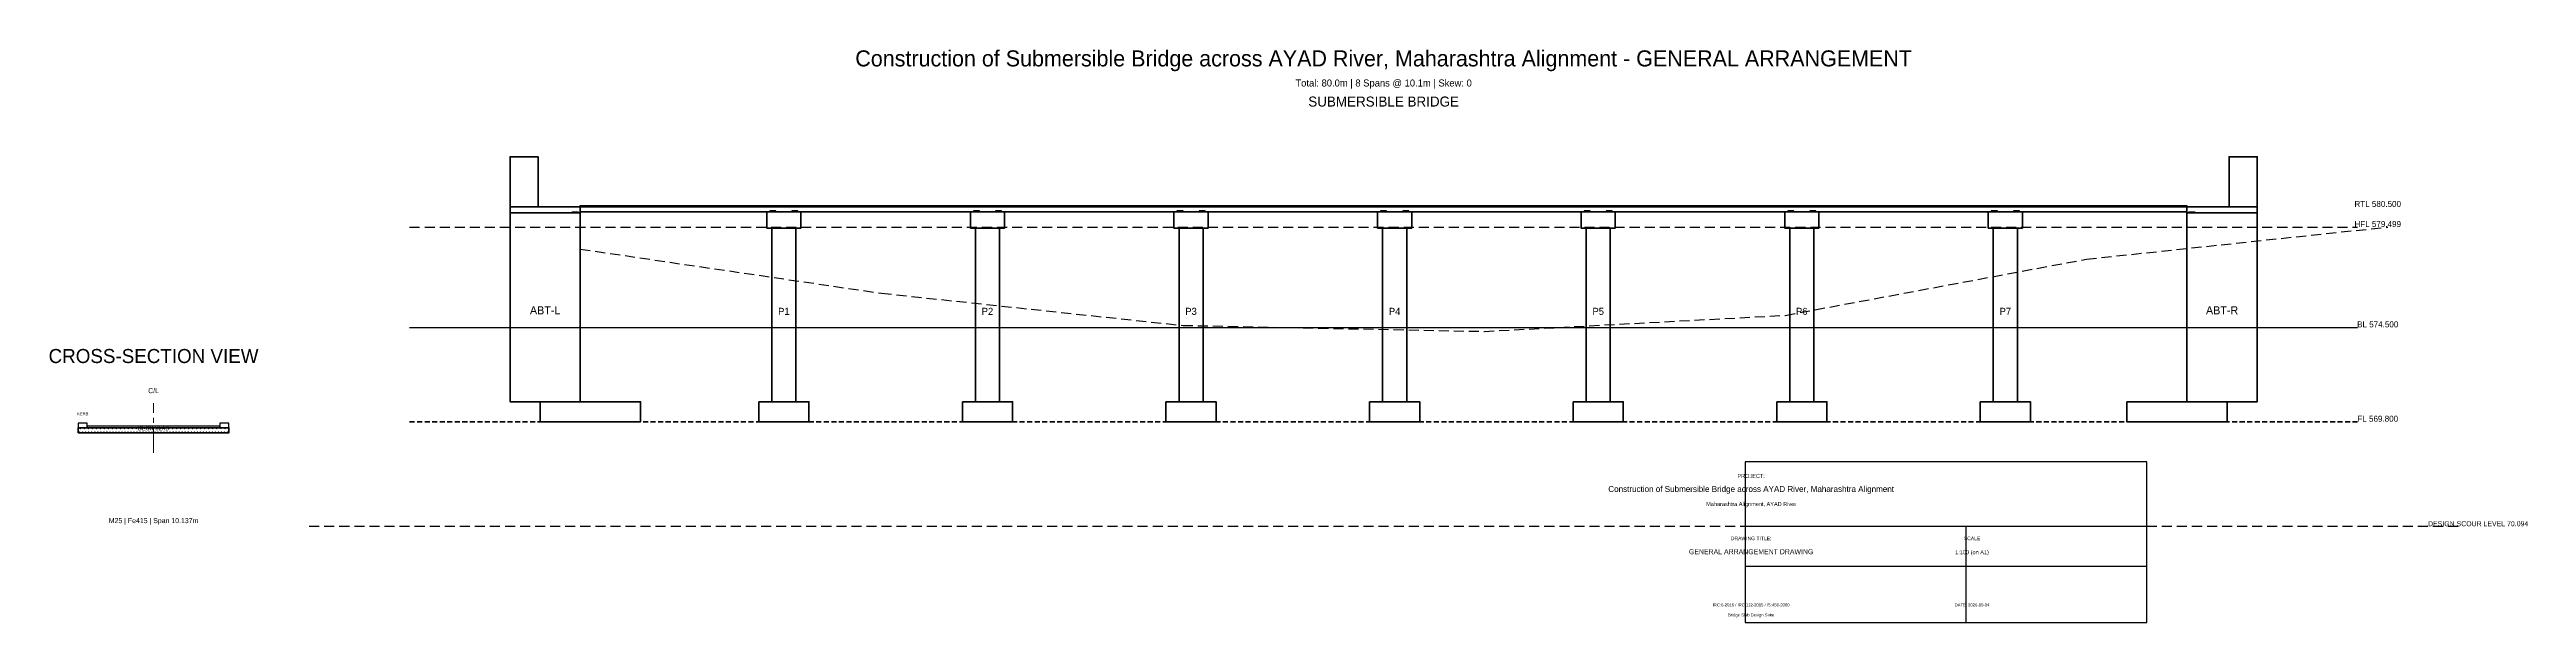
# Model space of a CAD drawing. Header units: metres. Extents: x -26 to 97, y -14 to 608.
# Drawn here: x -26.4 to 96.9, y 579.8 to 608.3 of the extents above.
import ezdxf
from ezdxf.enums import TextEntityAlignment as Align

# ---------------------------------------------------------------- set-up
doc = ezdxf.new("R2010")
doc.units = ezdxf.units.M
for name, pattern in [('CENTER', [2, 1.25, -0.25, 0.25, -0.25]), ('DASHED', [0.75, 0.5, -0.25]), ('HIDDEN', [0.375, 0.25, -0.125])]:
    doc.linetypes.add(name, pattern=pattern)
for name, color, linetype, lineweight in [('A-GRID', 8, 'CENTER', 15), ('A-TEXT', 7, 'CONTINUOUS', 18), ('A-TITLE', 7, 'CONTINUOUS', 25), ('G-BED', 32, 'CONTINUOUS', 25), ('G-HFL', 150, 'DASHED', 25), ('G-NGL', 30, 'DASHED', 25), ('H-CONC', 253, 'CONTINUOUS', 15), ('S-ABUT', 5, 'CONTINUOUS', 50), ('S-BEARING', 6, 'CONTINUOUS', 30), ('S-DECK', 4, 'CONTINUOUS', 50), ('S-FNDTN', 2, 'HIDDEN', 35), ('S-KERB', 8, 'CONTINUOUS', 25), ('S-PIER', 3, 'CONTINUOUS', 50), ('S-PIERCAP', 3, 'CONTINUOUS', 40), ('X-REBAR', 1, 'CONTINUOUS', 18)]:
    doc.layers.add(name, color=color, linetype=linetype, lineweight=lineweight)

msp = doc.modelspace()

# ---------------------------------------------------------------- hatches: boundary and pattern name
at = {"layer": 'H-CONC'}
h = msp.add_hatch(dxfattribs=at)
h.set_pattern_fill('ANSI31', color=256, scale=0.05, style=0)
h.set_pattern_definition([])
h.paths.add_polyline_path([(0, 600.5), (80, 600.5), (80, 600.25), (0, 600.25)])
h = msp.add_hatch(dxfattribs=at)
h.set_pattern_fill('ANSI31', color=256, scale=0.04, style=0)
h.set_pattern_definition([])
h.paths.add_polyline_path([(9.537, 599.45), (10.737, 599.45), (10.737, 590.8), (9.537, 590.8)])
h = msp.add_hatch(dxfattribs=at)
h.set_pattern_fill('ANSI31', color=256, scale=0.04, style=0)
h.set_pattern_definition([])
h.paths.add_polyline_path([(19.674, 599.45), (20.874, 599.45), (20.874, 590.8), (19.674, 590.8)])
h = msp.add_hatch(dxfattribs=at)
h.set_pattern_fill('ANSI31', color=256, scale=0.04, style=0)
h.set_pattern_definition([])
h.paths.add_polyline_path([(29.811, 599.45), (31.011, 599.45), (31.011, 590.8), (29.811, 590.8)])
h = msp.add_hatch(dxfattribs=at)
h.set_pattern_fill('ANSI31', color=256, scale=0.04, style=0)
h.set_pattern_definition([])
h.paths.add_polyline_path([(39.948, 599.45), (41.148, 599.45), (41.148, 590.8), (39.948, 590.8)])
h = msp.add_hatch(dxfattribs=at)
h.set_pattern_fill('ANSI31', color=256, scale=0.04, style=0)
h.set_pattern_definition([])
h.paths.add_polyline_path([(50.085, 599.45), (51.285, 599.45), (51.285, 590.8), (50.085, 590.8)])
h = msp.add_hatch(dxfattribs=at)
h.set_pattern_fill('ANSI31', color=256, scale=0.04, style=0)
h.set_pattern_definition([])
h.paths.add_polyline_path([(60.222, 599.45), (61.422, 599.45), (61.422, 590.8), (60.222, 590.8)])
h = msp.add_hatch(dxfattribs=at)
h.set_pattern_fill('ANSI31', color=256, scale=0.04, style=0)
h.set_pattern_definition([])
h.paths.add_polyline_path([(70.359, 599.45), (71.559, 599.45), (71.559, 590.8), (70.359, 590.8)])
h = msp.add_hatch(dxfattribs=at)
h.set_pattern_fill('ANSI32', color=256, scale=0.08, style=0)
h.set_pattern_definition([])
h.paths.add_polyline_path([(-2, 590.8), (3, 590.8), (3, 589.8), (-2, 589.8)])
h = msp.add_hatch(dxfattribs=at)
h.set_pattern_fill('ANSI32', color=256, scale=0.08, style=0)
h.set_pattern_definition([])
h.paths.add_polyline_path([(77, 590.8), (82, 590.8), (82, 589.8), (77, 589.8)])
h = msp.add_hatch(dxfattribs=at)
h.set_pattern_fill('ANSI31', color=256, scale=0.03, style=0)
h.set_pattern_definition([])
h.paths.add_polyline_path([(-25, 589.499), (-17.5, 589.499), (-17.5, 589.249), (-25, 589.249)])

# ---------------------------------------------------------------- linework, layer by layer
at = {"layer": 'A-GRID', "linetype": 'CENTER'}
msp.add_line((-21.25, 588.249), (-21.25, 590.724), dxfattribs=at)
at = {"layer": 'A-TITLE', "linetype": 'CONTINUOUS'}
for p, q in [((58, 584.6), (78, 584.6)), ((69, 579.8), (69, 584.6)), ((58, 582.6), (78, 582.6))]:
    msp.add_line(p, q, dxfattribs=at)
msp.add_lwpolyline([(58, 579.8), (78, 579.8), (78, 587.8), (58, 587.8)], close=True, dxfattribs=at)
at = {"layer": 'G-BED', "linetype": 'CONTINUOUS'}
msp.add_line((-8.5, 594.5), (88.5, 594.5), dxfattribs=at)
at = {"layer": 'G-BED', "linetype": 'DASHED'}
msp.add_line((-13.5, 584.594), (93.5, 584.594), dxfattribs=at)
at = {"layer": 'G-HFL', "linetype": 'DASHED'}
msp.add_line((-8.5, 599.499), (88.5, 599.499), dxfattribs=at)
at = {"layer": 'G-NGL', "linetype": 'DASHED'}
msp.add_lwpolyline([(0, 598.4), (15, 596.2), (30, 594.6), (45, 594.3), (60, 595.1), (75, 597.9), (90, 599.5)], dxfattribs=at)
at = {"layer": 'S-ABUT', "linetype": 'CONTINUOUS'}
for points in [[(-3.5, 600.5), (-2.1, 600.5), (-2.1, 603), (-3.5, 603)], [(82.1, 600.5), (83.5, 600.5), (83.5, 603), (82.1, 603)], [(-3.5, 600.5), (0, 600.5), (0, 590.8), (-3.5, 590.8)], [(80, 600.5), (83.5, 600.5), (83.5, 590.8), (80, 590.8)]]:
    msp.add_lwpolyline(points, close=True, dxfattribs=at)
at = {"layer": 'S-BEARING', "linetype": 'CONTINUOUS'}
for points in [[(-0.4, 600.25), (-0.1, 600.25), (-0.1, 600.2), (-0.4, 600.2)], [(9.437, 600.25), (9.737, 600.25), (9.737, 600.3), (9.437, 600.3)], [(10.537, 600.25), (10.837, 600.25), (10.837, 600.3), (10.537, 600.3)], [(19.574, 600.25), (19.874, 600.25), (19.874, 600.3), (19.574, 600.3)], [(20.674, 600.25), (20.974, 600.25), (20.974, 600.3), (20.674, 600.3)], [(29.711, 600.25), (30.011, 600.25), (30.011, 600.3), (29.711, 600.3)], [(30.811, 600.25), (31.111, 600.25), (31.111, 600.3), (30.811, 600.3)], [(39.848, 600.25), (40.148, 600.25), (40.148, 600.3), (39.848, 600.3)], [(40.948, 600.25), (41.248, 600.25), (41.248, 600.3), (40.948, 600.3)], [(49.985, 600.25), (50.285, 600.25), (50.285, 600.3), (49.985, 600.3)], [(51.085, 600.25), (51.385, 600.25), (51.385, 600.3), (51.085, 600.3)], [(60.122, 600.25), (60.422, 600.25), (60.422, 600.3), (60.122, 600.3)], [(61.222, 600.25), (61.522, 600.25), (61.522, 600.3), (61.222, 600.3)], [(70.259, 600.25), (70.559, 600.25), (70.559, 600.3), (70.259, 600.3)], [(71.359, 600.25), (71.659, 600.25), (71.659, 600.3), (71.359, 600.3)], [(80.1, 600.25), (80.4, 600.25), (80.4, 600.2), (80.1, 600.2)]]:
    msp.add_lwpolyline(points, close=True, dxfattribs=at)
at = {"layer": 'S-DECK', "linetype": 'CONTINUOUS'}
msp.add_line((0, 600.5), (80, 600.5), dxfattribs=at)
for points in [[(-3.5, 600.5), (0, 600.5), (0, 600.2), (-3.5, 600.2)], [(0, 600.5), (80, 600.5), (80, 600.25), (0, 600.25)], [(80, 600.5), (83.5, 600.5), (83.5, 600.2), (80, 600.2)], [(-25, 589.499), (-17.5, 589.499), (-17.5, 589.249), (-25, 589.249)]]:
    msp.add_lwpolyline(points, close=True, dxfattribs=at)
at = {"layer": 'S-FNDTN', "linetype": 'HIDDEN'}
msp.add_line((-8.5, 589.8), (88.5, 589.8), dxfattribs=at)
at = {"layer": 'S-FNDTN', "linetype": 'CONTINUOUS'}
for points in [[(-2, 590.8), (3, 590.8), (3, 589.8), (-2, 589.8)], [(8.887, 590.8), (11.387, 590.8), (11.387, 589.8), (8.887, 589.8)], [(19.024, 590.8), (21.524, 590.8), (21.524, 589.8), (19.024, 589.8)], [(29.161, 590.8), (31.661, 590.8), (31.661, 589.8), (29.161, 589.8)], [(39.298, 590.8), (41.798, 590.8), (41.798, 589.8), (39.298, 589.8)], [(49.435, 590.8), (51.935, 590.8), (51.935, 589.8), (49.435, 589.8)], [(59.572, 590.8), (62.072, 590.8), (62.072, 589.8), (59.572, 589.8)], [(69.709, 590.8), (72.209, 590.8), (72.209, 589.8), (69.709, 589.8)], [(77, 590.8), (82, 590.8), (82, 589.8), (77, 589.8)]]:
    msp.add_lwpolyline(points, close=True, dxfattribs=at)
at = {"layer": 'S-KERB', "linetype": 'CONTINUOUS'}
for points in [[(0, 600.575), (80, 600.575), (80, 600.5), (0, 600.5)], [(-25, 589.499), (-24.55, 589.499), (-24.55, 589.724), (-25, 589.724)], [(-24.55, 589.499), (-17.95, 589.499), (-17.95, 589.574), (-24.55, 589.574)], [(-17.95, 589.499), (-17.5, 589.499), (-17.5, 589.724), (-17.95, 589.724)]]:
    msp.add_lwpolyline(points, close=True, dxfattribs=at)
at = {"layer": 'S-PIER', "linetype": 'CONTINUOUS'}
for points in [[(9.537, 599.45), (10.737, 599.45), (10.737, 590.8), (9.537, 590.8)], [(19.674, 599.45), (20.874, 599.45), (20.874, 590.8), (19.674, 590.8)], [(29.811, 599.45), (31.011, 599.45), (31.011, 590.8), (29.811, 590.8)], [(39.948, 599.45), (41.148, 599.45), (41.148, 590.8), (39.948, 590.8)], [(50.085, 599.45), (51.285, 599.45), (51.285, 590.8), (50.085, 590.8)], [(60.222, 599.45), (61.422, 599.45), (61.422, 590.8), (60.222, 590.8)], [(70.359, 599.45), (71.559, 599.45), (71.559, 590.8), (70.359, 590.8)]]:
    msp.add_lwpolyline(points, close=True, dxfattribs=at)
at = {"layer": 'S-PIERCAP', "linetype": 'CONTINUOUS'}
for points in [[(9.287, 600.25), (10.987, 600.25), (10.987, 599.45), (9.287, 599.45)], [(19.424, 600.25), (21.124, 600.25), (21.124, 599.45), (19.424, 599.45)], [(29.561, 600.25), (31.261, 600.25), (31.261, 599.45), (29.561, 599.45)], [(39.698, 600.25), (41.398, 600.25), (41.398, 599.45), (39.698, 599.45)], [(49.835, 600.25), (51.535, 600.25), (51.535, 599.45), (49.835, 599.45)], [(59.972, 600.25), (61.672, 600.25), (61.672, 599.45), (59.972, 599.45)], [(70.109, 600.25), (71.809, 600.25), (71.809, 599.45), (70.109, 599.45)]]:
    msp.add_lwpolyline(points, close=True, dxfattribs=at)
at = {"layer": 'X-REBAR'}
for centre, radius in [((-24.925, 589.289), 0.01), ((-24.9, 589.459), 0.008), ((-24.775, 589.289), 0.01), ((-24.7, 589.459), 0.008), ((-24.625, 589.289), 0.01), ((-24.5, 589.459), 0.008), ((-24.475, 589.289), 0.01), ((-24.325, 589.289), 0.01), ((-24.3, 589.459), 0.008), ((-24.175, 589.289), 0.01), ((-24.1, 589.459), 0.008), ((-24.025, 589.289), 0.01), ((-23.9, 589.459), 0.008), ((-23.875, 589.289), 0.01), ((-23.725, 589.289), 0.01), ((-23.7, 589.459), 0.008), ((-23.575, 589.289), 0.01), ((-23.5, 589.459), 0.008), ((-23.425, 589.289), 0.01), ((-23.3, 589.459), 0.008), ((-23.275, 589.289), 0.01), ((-23.125, 589.289), 0.01), ((-23.1, 589.459), 0.008), ((-22.975, 589.289), 0.01), ((-22.9, 589.459), 0.008), ((-22.825, 589.289), 0.01), ((-22.7, 589.459), 0.008), ((-22.675, 589.289), 0.01), ((-22.525, 589.289), 0.01), ((-22.5, 589.459), 0.008), ((-22.375, 589.289), 0.01), ((-22.3, 589.459), 0.008), ((-22.225, 589.289), 0.01), ((-22.1, 589.459), 0.008), ((-22.075, 589.289), 0.01), ((-21.925, 589.289), 0.01), ((-21.9, 589.459), 0.008), ((-21.775, 589.289), 0.01), ((-21.7, 589.459), 0.008), ((-21.625, 589.289), 0.01), ((-21.5, 589.459), 0.008), ((-21.475, 589.289), 0.01), ((-21.325, 589.289), 0.01), ((-21.3, 589.459), 0.008), ((-21.175, 589.289), 0.01), ((-21.1, 589.459), 0.008), ((-21.025, 589.289), 0.01), ((-20.9, 589.459), 0.008), ((-20.875, 589.289), 0.01), ((-20.725, 589.289), 0.01), ((-20.7, 589.459), 0.008), ((-20.575, 589.289), 0.01), ((-20.5, 589.459), 0.008), ((-20.425, 589.289), 0.01), ((-20.3, 589.459), 0.008), ((-20.275, 589.289), 0.01), ((-20.125, 589.289), 0.01), ((-20.1, 589.459), 0.008), ((-19.975, 589.289), 0.01), ((-19.9, 589.459), 0.008), ((-19.825, 589.289), 0.01), ((-19.7, 589.459), 0.008), ((-19.675, 589.289), 0.01), ((-19.525, 589.289), 0.01), ((-19.5, 589.459), 0.008), ((-19.375, 589.289), 0.01), ((-19.3, 589.459), 0.008), ((-19.225, 589.289), 0.01), ((-19.1, 589.459), 0.008), ((-19.075, 589.289), 0.01), ((-18.925, 589.289), 0.01), ((-18.9, 589.459), 0.008), ((-18.775, 589.289), 0.01), ((-18.7, 589.459), 0.008), ((-18.625, 589.289), 0.01), ((-18.5, 589.459), 0.008), ((-18.475, 589.289), 0.01), ((-18.325, 589.289), 0.01), ((-18.3, 589.459), 0.008), ((-18.175, 589.289), 0.01), ((-18.1, 589.459), 0.008), ((-18.025, 589.289), 0.01), ((-17.9, 589.459), 0.008), ((-17.875, 589.289), 0.01), ((-17.725, 589.289), 0.01), ((-17.7, 589.459), 0.008), ((-17.575, 589.289), 0.01)]:
    msp.add_circle(centre, radius, dxfattribs=at)

# ---------------------------------------------------------------- texts
at = {"layer": 'A-GRID'}
msp.add_text('C/L', height=0.25, dxfattribs=at).set_placement((-21.25, 591.224), align=Align.CENTER)
at = {"layer": 'A-TEXT'}
for s, height, p in [('Construction of Submersible Bridge across AYAD River, Maharashtra Alignment - GENERAL ARRANGEMENT', 0.8, (40, 607.5)), ('Total: 80.0m | 8 Spans @ 10.1m | Skew: 0', 0.35, (40, 606.5)), ('SUBMERSIBLE BRIDGE', 0.5, (40, 605.5)), ('RTL 580.500', 0.3, (89.5, 600.5)), ('ABT-L', 0.4, (-1.75, 595.15)), ('P1', 0.35, (10.137, 595.125)), ('P2', 0.35, (20.274, 595.125)), ('P3', 0.35, (30.411, 595.125)), ('P4', 0.35, (40.548, 595.125)), ('P5', 0.35, (50.685, 595.125)), ('P6', 0.35, (60.822, 595.125)), ('P7', 0.35, (70.959, 595.125)), ('ABT-R', 0.4, (81.75, 595.15)), ('CROSS-SECTION VIEW', 0.7, (-21.25, 592.724)), ('KERB', 0.15, (-24.775, 590.124)), ('DECK SLAB', 0.2, (-21.25, 589.374)), ('FL 569.800', 0.3, (89.5, 589.8)), ('M25 | Fe415 | Span 10.137m', 0.25, (-21.25, 584.749))]:
    msp.add_text(s, height=height, dxfattribs=at).set_placement(p, align=Align.CENTER)
at = {"layer": 'A-TITLE'}
for s, height, p in [('PROJECT:', 0.2, (58.3, 587)), ('Construction of Submersible Bridge across AYAD River, Maharashtra Alignment', 0.3, (58.3, 586.3)), ('Maharashtra Alignment, AYAD River', 0.2, (58.3, 585.6)), ('GENERAL ARRANGEMENT DRAWING', 0.25, (58.3, 583.2)), ('DRAWING TITLE:', 0.18, (58.3, 583.9)), ('1:100 (on A1)', 0.2, (69.3, 583.2)), ('SCALE', 0.18, (69.3, 583.9)), ('IRC:6-2016 / IRC:112-2015 / IS:456-2000', 0.15, (58.3, 580.6)), ('Bridge Slab Design Suite', 0.15, (58.3, 580.1)), ('DATE: 2026-10-04', 0.15, (69.3, 580.6))]:
    msp.add_text(s, height=height, dxfattribs=at).set_placement(p, align=Align.CENTER)
at = {"layer": 'G-BED'}
for s, height, p in [('BL 574.500', 0.3, (89.5, 594.5)), ('DESIGN SCOUR LEVEL 70.094', 0.25, (94.5, 584.594))]:
    msp.add_text(s, height=height, dxfattribs=at).set_placement(p, align=Align.CENTER)
at = {"layer": 'G-HFL'}
msp.add_text('HFL 579.499', height=0.3, dxfattribs=at).set_placement((89.5, 599.499), align=Align.CENTER)

doc.saveas('drawing.dxf')
